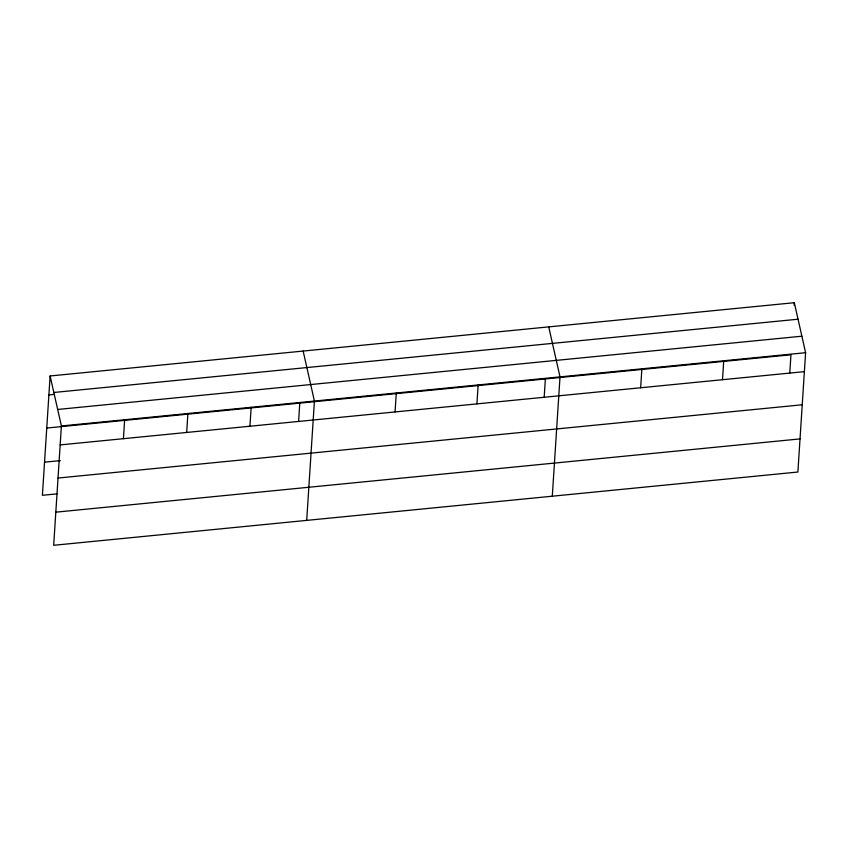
<?xml version="1.0" encoding="UTF-8"?>
<svg xmlns="http://www.w3.org/2000/svg" width="848" height="848" viewBox="0 0 848 848"><rect width="100%" height="100%" fill="white"/><g stroke="black" fill="none" stroke-linecap="round" stroke-linejoin="round"><path stroke-width="1.27" d="M50.117 375.971L61.395 425.972L53.678 545.296L797.883 472.029L805.6 352.704L794.322 302.704L50.117 375.971L42.4 495.296L56.901 493.875M123.426 438.681L124.645 419.739M186.677 432.459L187.906 413.517M249.937 426.226L251.167 407.284M298.591 421.509L299.779 403.129M306.7 520.386L314.417 401.062L303.149 351.061M395.062 411.948L396.281 392.995M476.926 403.881L478.145 384.939M544.183 397.33L545.37 378.961M552.292 496.207L560.009 376.883L548.741 326.883M640.653 387.769L641.872 368.816M722.507 379.703L723.736 360.76M789.774 373.152L790.961 354.782L46.746 428.039M794.163 305.238L794.322 302.704M53.837 392.476L798.042 319.208M48.887 394.914L54.166 394.394M57.675 409.467L801.879 336.2M61.395 425.972L805.6 352.704M60.166 444.914L804.37 371.647M44.541 462.171L60.356 460.612M58.024 478.039L802.229 404.772M55.82 512.171L800.024 438.904"/></g></svg>
